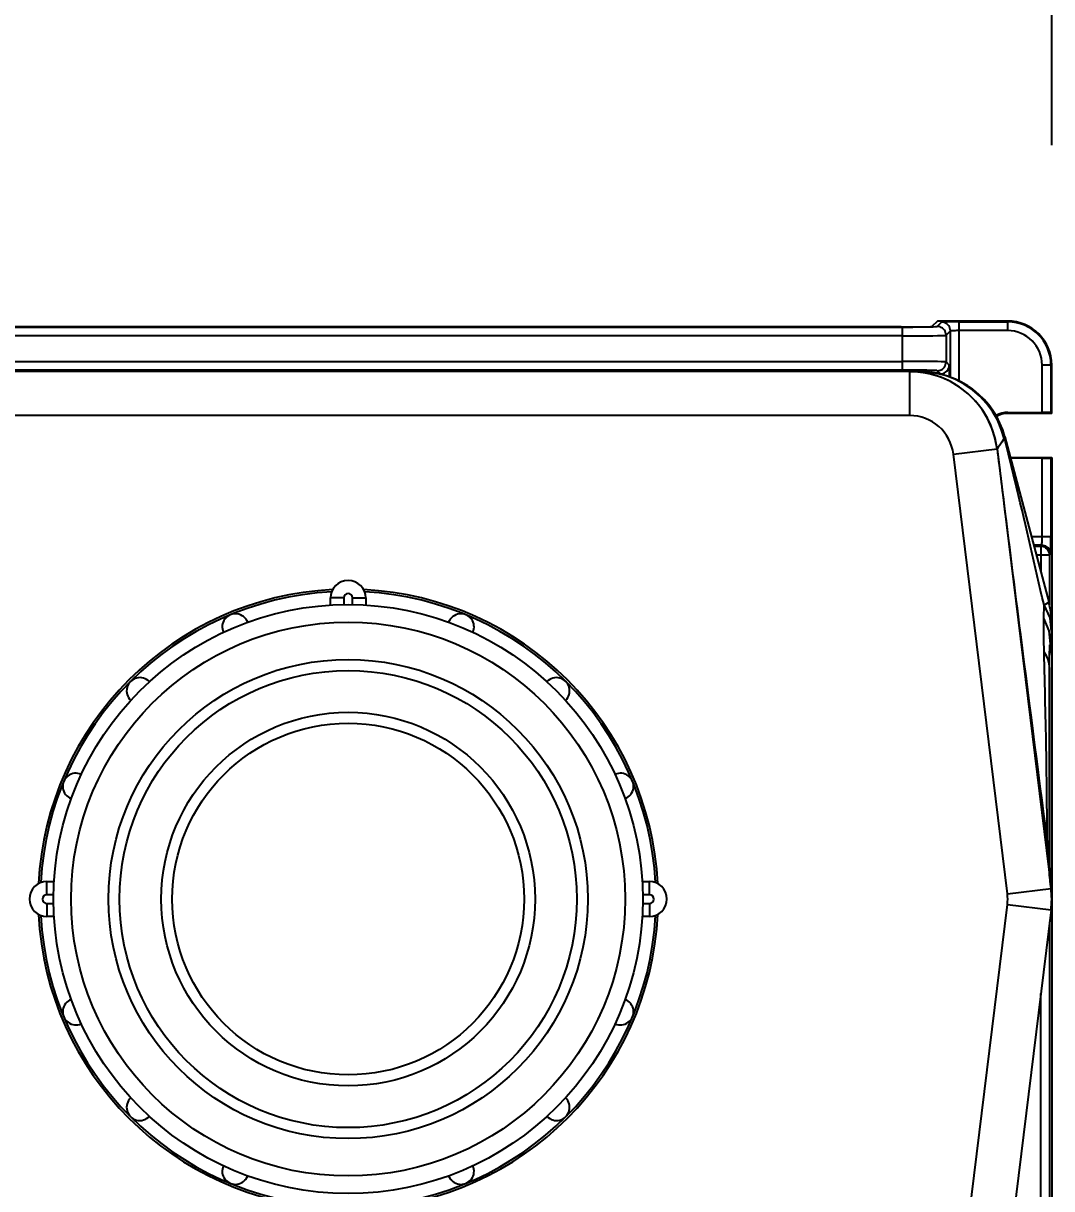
# Model space of a CAD drawing. Extents: x -9877 to -4419, y 2249 to 6216.
# Drawn here: x -6534.2 to -6300.3, y 4171.2 to 4436.4 of the extents above; entities that cross this region are included whole.
import ezdxf
from ezdxf.enums import TextEntityAlignment as Align

# ---------------------------------------------------------------- set-up
doc = ezdxf.new("R2010")
doc.units = 0
doc.layers.get('0').update_dxf_attribs({"linetype": 'CONTINUOUS'})
doc.layers.get('DEFPOINTS').update_dxf_attribs({"linetype": 'CONTINUOUS'})
doc.layers.add('LY_1', color=7, linetype='CONTINUOUS')
doc.styles.add('MX_DIMTXSTY_2', font='txt.shx', dxfattribs={"width": 1.05, "bigfont": 'extfont.shx'})
doc.dimstyles.new('MXDIMSTYLE', dxfattribs={"dimscale": 50, "dimtxt": 4, "dimasz": 2.5, "dimexe": 1.8, "dimexo": 1, "dimgap": 1, "dimtad": 1, "dimblk1": 'OPEN30', "dimblk2": 'OPEN30', "dimsah": 1, "dimcen": 2.5, "dimazin": 3, "dimtfac": 1, "dimtmove": 0, "dimatfit": 3})

# ---------------------------------------------------------------- blocks, each defined once
blk = doc.blocks.new('_OPEN30')
at = {"color": 0, "linetype": 'BYBLOCK'}
for p, q in [((-1, 0.267949), (0, 0)), ((0, 0), (-1, -0.267949)), ((0, 0), (-1, 0))]:
    blk.add_line(p, q, dxfattribs=at)
blk = doc.blocks.new('*D5')
at = {"color": 110, "linetype": 'CONTINUOUS'}
for p, q in [((-6650.324021, 4418.620292), (-6650.324021, 4726.214634)), ((-6300.324021, 4408.620292), (-6300.324021, 4726.214634)), ((-6650.324021, 4688.109397), (-6300.324021, 4688.109397))]:
    blk.add_line(p, q, dxfattribs=at)
at = {"layer": 'DEFPOINTS', "color": 0, "linetype": 'CONTINUOUS'}
for p in [(-6300.324021, 4688.109397), (-6650.324021, 4368.620292), (-6300.324021, 4358.620292)]:
    blk.add_point(p, dxfattribs=at)
at = {"color": 110, "linetype": 'CONTINUOUS', "xscale": 83.100003, "yscale": 83.100003, "zscale": 83.100003, "rotation": 180}
blk.add_blockref('_OPEN30', (-6650.324021, 4688.109397), dxfattribs=at)
at = {"color": 110, "linetype": 'CONTINUOUS', "xscale": 83.100003, "yscale": 83.100003, "zscale": 83.100003}
blk.add_blockref('_OPEN30', (-6300.324021, 4688.109397), dxfattribs=at)
at = {"color": 110, "linetype": 'CONTINUOUS', "style": 'MX_DIMTXSTY_2', "width": 1.008403}
blk.add_text('350', height=100, dxfattribs=at).set_placement((-6608.517298, 4788.109397), align=Align.MIDDLE_LEFT)

msp = doc.modelspace()

# ---------------------------------------------------------------- linework, layer by layer
at = {"layer": 'LY_1', "color": 110, "linetype": 'CONTINUOUS'}
for p, q in [((-6616.310104, 4367.258191), (-6334.337938, 4367.258191)), ((-6334.546941, 4367.276255), (-6616.1011, 4367.276255)), ((-6334.337938, 4367.258191), (-6334.337938, 4357.458748)), ((-6326.324021, 4368.620295), (-6327.548008, 4367.396309)), ((-6326.339156, 4367.395395), (-6325.358017, 4368.376534)), ((-6310.324021, 4368.620295), (-6326.324021, 4368.620295)), ((-6321.358626, 4368.445136), (-6310.324021, 4368.445136)), ((-6321.358626, 4355.016349), (-6321.358626, 4368.445136)), ((-6310.324021, 4366.44544), (-6310.324021, 4368.620295)), ((-6334.337938, 4365.258496), (-6616.310104, 4365.258496)), ((-6323.358321, 4366.376838), (-6324.339461, 4365.395699)), ((-6324.339461, 4365.395699), (-6324.339461, 4359.32124)), ((-6323.358321, 4355.881465), (-6323.358321, 4366.376838)), ((-6310.324021, 4366.44544), (-6321.358626, 4366.44544)), ((-6616.310104, 4359.458443), (-6334.337938, 4359.458443)), ((-6324.339461, 4359.32124), (-6323.603911, 4358.58569)), ((-6332.602477, 4357.120295), (-6618.045565, 4357.120295)), ((-6334.337938, 4357.458748), (-6616.310104, 4357.458748)), ((-6388.496041, 4357.120295), (-6388.324021, 4357.292315)), ((-6387.824021, 4357.321261), (-6387.824021, 4357.120295)), ((-6382.824021, 4357.120295), (-6382.824021, 4357.321261)), ((-6382.324021, 4357.292315), (-6382.152001, 4357.120295)), ((-6332.602477, 4347.120295), (-6332.602477, 4357.120295)), ((-6332.457762, 4357.120295), (-6332.407994, 4357.120295)), ((-6330.426374, 4357.120295), (-6330.287862, 4357.120295)), ((-6325.637907, 4356.620295), (-6326.339156, 4357.321544)), ((-6325.843765, 4356.620295), (-6325.637907, 4356.620295)), ((-6325.603606, 4356.564003), (-6325.603606, 4356.62059)), ((-6323.603911, 4358.58569), (-6323.603911, 4355.970356)), ((-6302.498876, 4347.829756), (-6302.498876, 4358.620295)), ((-6300.324021, 4358.620295), (-6302.498876, 4358.620295)), ((-6300.499181, 4358.620295), (-6300.499181, 4347.795455)), ((-6300.324021, 4347.620295), (-6300.324021, 4358.620295)), ((-6332.602477, 4347.120295), (-6618.045565, 4347.120295)), ((-6310.324021, 4347.620295), (-6310.324021, 4347.829756)), ((-6310.324021, 4347.829756), (-6302.498876, 4347.829756)), ((-6300.324021, 4347.620295), (-6310.324021, 4347.620295)), ((-6300.324021, 4347.620295), (-6300.499181, 4347.795455)), ((-6311.044189, 4342.056045), (-6311.132046, 4341.910108)), ((-6310.958531, 4342.256146), (-6300.994689, 4304.756146)), ((-6322.677015, 4338.338989), (-6312.751554, 4339.557682)), ((-6310.398559, 4238.338989), (-6322.677015, 4338.338989)), ((-6312.751554, 4339.557682), (-6300.473098, 4239.557682)), ((-6312.742313, 4339.568127), (-6312.75125, 4339.560521)), ((-6309.726774, 4337.620295), (-6300.324021, 4337.620295)), ((-6300.324021, 4337.620295), (-6300.499181, 4337.445136)), ((-6300.324021, 4337.620295), (-6300.324021, 4072.620295)), ((-6302.498876, 4337.410835), (-6309.67112, 4337.410835)), ((-6302.498876, 4319.61999), (-6302.498876, 4337.410835)), ((-6300.499181, 4337.445136), (-6300.499181, 4319.61999)), ((-6304.944049, 4319.61999), (-6300.499181, 4319.61999)), ((-6302.567478, 4317.620294), (-6304.412725, 4317.620294)), ((-6304.347471, 4317.374705), (-6302.813067, 4317.374705)), ((-6302.813067, 4317.374705), (-6302.567478, 4317.620294)), ((-6302.813067, 4317.374705), (-6302.813067, 4311.599808)), ((-6300.813372, 4315.37501), (-6303.816147, 4315.37501)), ((-6300.567782, 4315.620599), (-6300.813372, 4315.37501)), ((-6300.813372, 4315.37501), (-6300.813372, 4304.017406)), ((-6461.324021, 4305.620295), (-6464.324021, 4305.620295)), ((-6464.324021, 4304.000786), (-6464.324021, 4305.620295)), ((-6461.324021, 4305.620295), (-6461.324021, 4304.112832)), ((-6459.324021, 4304.112832), (-6459.324021, 4305.620295)), ((-6459.324021, 4305.620295), (-6456.324021, 4305.620295)), ((-6456.324021, 4305.620295), (-6456.324021, 4304.000786)), ((-6302.112913, 4301.011267), (-6302.06548, 4304.037656)), ((-6300.388135, 4298.020152), (-6300.613949, 4295.206783)), ((-6300.615318, 4295.189726), (-6300.8206, 4292.632157)), ((-6300.613949, 4295.206783), (-6300.635997, 4294.927625)), ((-6300.813372, 4242.328993), (-6300.813372, 4292.722208)), ((-6528.824021, 4241.120295), (-6527.204511, 4241.120295)), ((-6528.824021, 4238.120295), (-6528.824021, 4241.120295)), ((-6393.44353, 4241.120295), (-6391.824021, 4241.120295)), ((-6391.824021, 4238.120295), (-6391.824021, 4241.120295)), ((-6310.398559, 4238.338989), (-6300.473098, 4239.557682)), ((-6527.316557, 4238.120295), (-6528.824021, 4238.120295)), ((-6391.824021, 4238.120295), (-6393.331484, 4238.120295)), ((-6528.824021, 4236.120295), (-6528.824021, 4233.120295)), ((-6528.824021, 4236.120295), (-6527.316557, 4236.120295)), ((-6393.331484, 4236.120295), (-6391.824021, 4236.120295)), ((-6391.824021, 4236.120295), (-6391.824021, 4233.120295)), ((-6321.080816, 4148.901602), (-6310.398559, 4235.901602)), ((-6300.473098, 4234.682909), (-6311.155354, 4147.682909)), ((-6310.398559, 4235.901602), (-6300.473098, 4234.682909)), ((-6527.204511, 4233.120295), (-6528.824021, 4233.120295)), ((-6391.824021, 4233.120295), (-6393.44353, 4233.120295)), ((-6300.813372, 4231.911598), (-6300.813372, 4126.900186)), ((-6302.813067, 4092.900187), (-6302.813067, 4215.625386))]:
    msp.add_line(p, q, dxfattribs=at)
for points in [[(-6334.546941, 4367.276255), (-6333.463969, 4367.277727), (-6332.407074, 4367.282105), (-6331.401708, 4367.289284), (-6330.472081, 4367.299092), (-6329.640577, 4367.311292), (-6328.927219, 4367.325591), (-6328.349186, 4367.341644), (-6327.920397, 4367.359065), (-6327.651176, 4367.377434), (-6327.548008, 4367.396309), (-6327.548008, 4367.396309)], [(-6334.337938, 4367.258191), (-6333.100255, 4367.259872), (-6331.892375, 4367.264876), (-6330.743386, 4367.273081), (-6329.680954, 4367.28429), (-6328.730664, 4367.298233), (-6327.915398, 4367.314575), (-6327.254789, 4367.332921), (-6326.764744, 4367.35283), (-6326.457063, 4367.373823), (-6326.339156, 4367.395395), (-6326.339156, 4367.395395)], [(-6324.339461, 4365.395699), (-6324.364166, 4365.70846), (-6324.437483, 4366.013523), (-6324.557608, 4366.303379), (-6324.721583, 4366.570894), (-6324.925373, 4366.809482), (-6325.163962, 4367.013272), (-6325.431476, 4367.177247), (-6325.721332, 4367.297372), (-6326.026395, 4367.370689), (-6326.339156, 4367.395395), (-6326.339156, 4367.395395)], [(-6321.358626, 4368.445136), (-6321.977468, 4368.444295), (-6322.581407, 4368.441793), (-6323.155902, 4368.437691), (-6323.687118, 4368.432086), (-6324.162263, 4368.425115), (-6324.569896, 4368.416944), (-6324.900201, 4368.407771), (-6325.145223, 4368.397816), (-6325.299063, 4368.387319), (-6325.358017, 4368.376534)], [(-6323.358321, 4366.376838), (-6323.383027, 4366.6896), (-6323.456344, 4366.994662), (-6323.576469, 4367.284518), (-6323.740444, 4367.552033), (-6323.944234, 4367.790621), (-6324.182822, 4367.994411), (-6324.450337, 4368.158387), (-6324.740193, 4368.278511), (-6325.045256, 4368.351829), (-6325.358017, 4368.376534), (-6325.358017, 4368.376534)], [(-6334.337938, 4365.258496), (-6332.790834, 4365.260177), (-6331.280985, 4365.26518), (-6329.844748, 4365.273385), (-6328.516708, 4365.284594), (-6327.328845, 4365.298538), (-6326.309763, 4365.314879), (-6325.484001, 4365.333225), (-6324.871445, 4365.353135), (-6324.486844, 4365.374128), (-6324.339461, 4365.395699)], [(-6321.358626, 4366.44544), (-6321.668047, 4366.4446), (-6321.970017, 4366.442098), (-6322.257264, 4366.437995), (-6322.522872, 4366.432391), (-6322.760445, 4366.425419), (-6322.964261, 4366.417248), (-6323.129413, 4366.408075), (-6323.251925, 4366.398121), (-6323.328845, 4366.387624), (-6323.358321, 4366.376838)], [(-6324.339461, 4359.32124), (-6324.486844, 4359.342811), (-6324.871445, 4359.363804), (-6325.484001, 4359.383714), (-6326.309763, 4359.40206), (-6327.328845, 4359.418401), (-6328.516708, 4359.432345), (-6329.844748, 4359.443554), (-6331.280985, 4359.451759), (-6332.790834, 4359.456762), (-6334.337938, 4359.458443)], [(-6326.339156, 4357.321544), (-6326.026395, 4357.34625), (-6325.721332, 4357.419567), (-6325.431476, 4357.539692), (-6325.163962, 4357.703667), (-6324.925373, 4357.907457), (-6324.721583, 4358.146045), (-6324.557608, 4358.41356), (-6324.437483, 4358.703416), (-6324.364166, 4359.008479), (-6324.339461, 4359.32124), (-6324.339461, 4359.32124)], [(-6382.324021, 4357.292315), (-6382.354556, 4357.299768), (-6382.445542, 4357.307068), (-6382.595125, 4357.314069), (-6382.80026, 4357.320626), (-6383.056772, 4357.326607), (-6383.359438, 4357.33189), (-6383.702098, 4357.336368), (-6384.077776, 4357.339949), (-6384.478823, 4357.34256), (-6384.897076, 4357.344148), (-6385.324021, 4357.344681), (-6385.750965, 4357.344148), (-6386.169218, 4357.34256), (-6386.570266, 4357.339949), (-6386.945943, 4357.336368), (-6387.288603, 4357.33189), (-6387.591269, 4357.326607), (-6387.847781, 4357.320626), (-6388.052917, 4357.314069), (-6388.2025, 4357.307068), (-6388.293485, 4357.299768), (-6388.324021, 4357.292315)], [(-6326.339156, 4357.321544), (-6326.457063, 4357.343116), (-6326.764744, 4357.364109), (-6327.254789, 4357.384018), (-6327.915398, 4357.402364), (-6328.730664, 4357.418706), (-6329.680954, 4357.432649), (-6330.743386, 4357.443858), (-6331.892375, 4357.452063), (-6333.100255, 4357.457067), (-6334.337938, 4357.458748)], [(-6312.75125, 4339.560521), (-6313.190284, 4341.936172), (-6313.912546, 4344.241554), (-6314.907499, 4346.443028), (-6316.160623, 4348.508472), (-6317.653634, 4350.407749), (-6319.364748, 4352.113146), (-6321.268998, 4353.599779), (-6323.338597, 4354.845957), (-6325.543349, 4355.833496), (-6327.851083, 4356.547986), (-6330.208952, 4356.976703), (-6332.601172, 4357.120295)], [(-6332.581431, 4357.120295), (-6332.274384, 4357.120295), (-6331.824288, 4357.120295), (-6331.199502, 4357.120295), (-6330.426374, 4357.120295)], [(-6312.742313, 4339.568127), (-6313.182085, 4341.943795), (-6313.904962, 4344.249072), (-6314.900393, 4346.450315), (-6316.153854, 4348.515401), (-6317.64705, 4350.414191), (-6319.358192, 4352.118977), (-6321.262307, 4353.604879), (-6323.331608, 4354.850214), (-6325.535896, 4355.836806), (-6327.843004, 4356.550259), (-6330.195153, 4356.977275), (-6332.581431, 4357.120295)], [(-6311.132046, 4341.910108), (-6311.788971, 4344.061549), (-6312.68193, 4346.125084), (-6313.799613, 4348.074577), (-6315.127866, 4349.885339), (-6316.649867, 4351.534439), (-6318.34634, 4353.00099), (-6320.195801, 4354.266421), (-6322.174827, 4355.314704), (-6324.258355, 4356.132564), (-6326.419998, 4356.709644), (-6328.412824, 4357.017368), (-6330.426374, 4357.120295)], [(-6311.044189, 4342.056045), (-6311.717879, 4344.20565), (-6312.627463, 4346.26525), (-6313.761386, 4348.208683), (-6315.105245, 4350.01126), (-6316.641967, 4351.650083), (-6318.352032, 4353.104336), (-6320.213718, 4354.355544), (-6322.203375, 4355.387814), (-6324.295728, 4356.188032), (-6326.4642, 4356.746034), (-6328.367024, 4357.02651), (-6330.287862, 4357.120295)], [(-6325.637907, 4356.620295), (-6325.620756, 4356.620369), (-6325.603606, 4356.62059)], [(-6325.603606, 4356.62059), (-6325.294186, 4356.649556), (-6324.992216, 4356.725146), (-6324.704968, 4356.845538), (-6324.43936, 4357.007833), (-6324.201788, 4357.208123), (-6323.997971, 4357.441586), (-6323.832819, 4357.702599), (-6323.710308, 4357.984877), (-6323.633388, 4358.281622), (-6323.603911, 4358.58569), (-6323.603911, 4358.58569)], [(-6300.499181, 4347.795455), (-6300.528657, 4347.800848), (-6300.605577, 4347.806096), (-6300.728089, 4347.811074), (-6300.893241, 4347.81566), (-6301.097057, 4347.819746), (-6301.33463, 4347.823232), (-6301.600238, 4347.826034), (-6301.887485, 4347.828085), (-6302.189455, 4347.829336), (-6302.498876, 4347.829756)], [(-6311.132046, 4341.910108), (-6311.657602, 4341.080294), (-6312.12573, 4340.397658), (-6312.486055, 4339.904041), (-6312.742313, 4339.568127)], [(-6311.044189, 4342.056045), (-6310.968932, 4342.164563), (-6310.958531, 4342.256146)], [(-6302.06548, 4304.037656), (-6302.450635, 4305.698021), (-6302.834596, 4307.35867), (-6303.217663, 4309.019532), (-6303.600134, 4310.680536), (-6303.982306, 4312.34161), (-6304.364478, 4314.002685), (-6304.746949, 4315.663688), (-6305.130016, 4317.32455), (-6305.513978, 4318.985199), (-6305.899132, 4320.645565), (-6306.285777, 4322.305575), (-6306.674211, 4323.965161), (-6307.064733, 4325.624249), (-6307.45764, 4327.282771), (-6307.853231, 4328.940654), (-6308.078277, 4329.878152), (-6308.304175, 4330.815448), (-6308.530823, 4331.752566), (-6308.758118, 4332.689529), (-6308.985959, 4333.626363), (-6309.214242, 4334.563092), (-6309.442866, 4335.499739), (-6309.671729, 4336.43633), (-6309.900728, 4337.372888), (-6310.129761, 4338.309439), (-6310.358725, 4339.246005), (-6310.58752, 4340.182612), (-6310.816042, 4341.119284), (-6311.044189, 4342.056045)], [(-6312.742313, 4339.568127), (-6312.623455, 4338.612816), (-6312.504629, 4337.657502), (-6312.385825, 4336.702185), (-6312.267033, 4335.746866), (-6312.148245, 4334.791548), (-6312.029451, 4333.836229), (-6311.91064, 4332.880913), (-6311.791804, 4331.9256), (-6311.672933, 4330.970291), (-6311.554018, 4330.014988), (-6311.435049, 4329.059692), (-6311.316016, 4328.104403), (-6311.19691, 4327.149124), (-6310.948794, 4325.161242), (-6310.700324, 4323.173405), (-6310.451506, 4321.18561), (-6310.202346, 4319.197859), (-6309.952846, 4317.21015), (-6309.703013, 4315.222483), (-6309.45285, 4313.234857), (-6309.202363, 4311.247272), (-6308.951557, 4309.259727), (-6308.700435, 4307.272222), (-6308.449003, 4305.284756), (-6308.197266, 4303.297329), (-6307.945228, 4301.309939), (-6307.692893, 4299.322587), (-6307.440268, 4297.335272), (-6307.039758, 4294.189313), (-6306.638524, 4291.043447), (-6306.236559, 4287.897673), (-6305.833855, 4284.751994), (-6305.430407, 4281.606411), (-6305.026208, 4278.460924), (-6304.621251, 4275.315534), (-6304.21553, 4272.170243), (-6303.809039, 4269.025052), (-6303.40177, 4265.879962), (-6302.993718, 4262.734973), (-6302.584876, 4259.590088), (-6302.175237, 4256.445306), (-6301.764794, 4253.30063), (-6301.353542, 4250.156059), (-6301.298912, 4249.738786)], [(-6302.498876, 4337.410835), (-6302.189455, 4337.411255), (-6301.887485, 4337.412506), (-6301.600238, 4337.414557), (-6301.33463, 4337.417359), (-6301.097057, 4337.420845), (-6300.893241, 4337.424931), (-6300.728089, 4337.429517), (-6300.605577, 4337.434494), (-6300.528657, 4337.439743), (-6300.499181, 4337.445136)], [(-6302.567478, 4317.620294), (-6302.556692, 4317.649771), (-6302.546195, 4317.726691), (-6302.536241, 4317.849203), (-6302.527068, 4318.014355), (-6302.518897, 4318.218171), (-6302.511925, 4318.455744), (-6302.506321, 4318.721352), (-6302.502218, 4319.008599), (-6302.499717, 4319.310569), (-6302.498876, 4319.61999)], [(-6300.567782, 4315.620599), (-6300.556997, 4315.679552), (-6300.5465, 4315.833393), (-6300.536545, 4316.078415), (-6300.527372, 4316.40872), (-6300.519201, 4316.816353), (-6300.51223, 4317.291498), (-6300.506625, 4317.822714), (-6300.502523, 4318.397209), (-6300.500021, 4319.001148), (-6300.499181, 4319.61999)], [(-6300.813372, 4315.37501), (-6300.838077, 4315.687771), (-6300.911394, 4315.992834), (-6301.031519, 4316.282689), (-6301.195494, 4316.550204), (-6301.399284, 4316.788792), (-6301.637873, 4316.992582), (-6301.905387, 4317.156558), (-6302.195243, 4317.276682), (-6302.500306, 4317.35), (-6302.813067, 4317.374705), (-6302.813067, 4317.374705)], [(-6300.567782, 4315.620599), (-6300.592488, 4315.93336), (-6300.665805, 4316.238423), (-6300.78593, 4316.528279), (-6300.949905, 4316.795793), (-6301.153695, 4317.034382), (-6301.392283, 4317.238172), (-6301.659798, 4317.402147), (-6301.949654, 4317.522272), (-6302.254716, 4317.595589), (-6302.567478, 4317.620294)], [(-6302.06548, 4304.037656), (-6301.542165, 4304.291916), (-6301.190662, 4304.503442), (-6301.031253, 4304.645794), (-6300.994689, 4304.756146)], [(-6300.388135, 4298.020152), (-6300.691023, 4301.068423), (-6302.06548, 4304.037656)], [(-6302.042163, 4293.302311), (-6302.064883, 4294.280575), (-6302.089086, 4295.258826), (-6302.110321, 4296.237104), (-6302.124136, 4297.215448), (-6302.127612, 4298.164346), (-6302.124108, 4299.113307), (-6302.117813, 4300.062294), (-6302.112913, 4301.011267)], [(-6300.613949, 4295.206783), (-6300.875724, 4298.142124), (-6302.112913, 4301.011267)], [(-6300.778648, 4289.591868), (-6300.873046, 4290.609629), (-6301.149243, 4291.617484), (-6301.530595, 4292.469859), (-6302.042163, 4293.302311)], [(-6301.298912, 4249.738786), (-6301.31577, 4251.185918), (-6301.331846, 4252.633064), (-6301.347337, 4254.080219), (-6301.362437, 4255.527381), (-6301.377343, 4256.974547), (-6301.392248, 4258.421712), (-6301.407348, 4259.868874), (-6301.422839, 4261.31603), (-6301.438915, 4262.763175), (-6301.455773, 4264.210307), (-6301.473607, 4265.657423), (-6301.492613, 4267.104518), (-6301.512986, 4268.551591), (-6301.53492, 4269.998636), (-6301.558612, 4271.445652), (-6301.58438, 4272.902873), (-6301.61193, 4274.360063), (-6301.641064, 4275.817227), (-6301.671584, 4277.274366), (-6301.703293, 4278.731486), (-6301.735992, 4280.188589), (-6301.769482, 4281.645678), (-6301.803568, 4283.102757), (-6301.838049, 4284.559829), (-6301.872728, 4286.016898), (-6301.907407, 4287.473967), (-6301.941888, 4288.93104), (-6301.975974, 4290.388119), (-6302.009465, 4291.845208), (-6302.042163, 4293.302311)], [(-6300.840126, 4289.626015), (-6300.841228, 4289.721354), (-6300.84753, 4290.682195), (-6300.843205, 4291.643044), (-6300.830058, 4292.437239), (-6300.806909, 4293.231226), (-6300.779535, 4293.872531), (-6300.741151, 4294.513221), (-6300.708584, 4294.950989)], [(-6300.722586, 4247.270599), (-6300.722657, 4248.212451), (-6300.722701, 4249.154304), (-6300.722725, 4250.096156), (-6300.722739, 4251.038009), (-6300.72275, 4251.979862), (-6300.722766, 4252.921714), (-6300.722796, 4253.863567), (-6300.722848, 4254.805419), (-6300.722929, 4255.747272), (-6300.723049, 4256.689124), (-6300.723215, 4257.630977), (-6300.723436, 4258.57283), (-6300.723719, 4259.514682), (-6300.724142, 4260.624206), (-6300.724669, 4261.73373), (-6300.725304, 4262.843254), (-6300.726052, 4263.952778), (-6300.726918, 4265.062302), (-6300.727907, 4266.171826), (-6300.729025, 4267.28135), (-6300.730275, 4268.390873), (-6300.731663, 4269.500396), (-6300.733195, 4270.609919), (-6300.734874, 4271.719442), (-6300.736706, 4272.828965), (-6300.738697, 4273.938487), (-6300.74085, 4275.048009), (-6300.743171, 4276.15753), (-6300.745315, 4277.117315), (-6300.747575, 4278.0771), (-6300.749936, 4279.036885), (-6300.752386, 4279.996669), (-6300.754909, 4280.956454), (-6300.757492, 4281.916238), (-6300.760121, 4282.876022), (-6300.762783, 4283.835806), (-6300.765463, 4284.79559), (-6300.768148, 4285.755374), (-6300.770824, 4286.715158), (-6300.773476, 4287.674942), (-6300.776092, 4288.634726), (-6300.778657, 4289.59451)], [(-6300.722591, 4247.280198), (-6300.868072, 4248.518412), (-6301.298912, 4249.738786)], [(-6300.473274, 4239.560385), (-6300.559004, 4240.431244), (-6300.646168, 4241.301978), (-6300.732616, 4242.172775), (-6300.816195, 4243.043821), (-6300.894757, 4243.915302), (-6300.97078, 4244.839057), (-6301.040234, 4245.763365), (-6301.104592, 4246.688084), (-6301.165328, 4247.613069), (-6301.223916, 4248.538176), (-6301.261449, 4249.138482), (-6301.298912, 4249.738786)], [(-6300.604409, 4240.90364), (-6300.645698, 4241.784817), (-6300.667908, 4242.419983), (-6300.683759, 4243.055365), (-6300.698846, 4243.868208), (-6300.709597, 4244.681107), (-6300.715827, 4245.356729), (-6300.719898, 4246.032371), (-6300.722029, 4246.708021), (-6300.722757, 4247.270999)], [(-6300.47294, 4234.684194), (-6300.323904, 4237.122295), (-6300.473274, 4239.560385)]]:
    msp.add_lwpolyline(points, dxfattribs=at)
for radius in [67, 63, 54.5, 52, 42.5, 40]:
    msp.add_circle((-6460.324021, 4237.120295), radius, dxfattribs=at)
for centre, radius, start, end in [((-6310.324021, 4358.620295), 10, 0, 90), ((-6310.324021, 4358.620295), 9.82484, 0, 90), ((-6310.324021, 4358.620295), 7.825145, 0, 90), ((-6332.602477, 4337.120295), 20, 7, 90), ((-6330.287862, 4337.120295), 20, 14.879826, 90), ((-6332.602477, 4337.120295), 10, 7, 90), ((-6310.324021, 4342.620295), 5.209461, 90, 120.431096), ((-6310.324021, 4342.620295), 5, 90, 120.462864), ((-6460.324021, 4305.620295), 4, 0, 180), ((-6460.324021, 4237.120295), 70.5, 92.856396, 177.143604), ((-6460.324021, 4237.120295), 70, 93.068539, 176.931461), ((-6460.324021, 4305.620295), 1, 0, 180), ((-6460.324021, 4237.120295), 70.5, 2.856396, 87.143604), ((-6460.324021, 4237.120295), 70, 3.068539, 86.931461), ((-6320.324021, 4299.620295), 20, 355.411021, 14.879826), ((-6485.963811, 4299.020224), 3, 21.217151, 203.782849), ((-6434.684231, 4299.020224), 3, 336.217151, 158.782849), ((-6507.700175, 4284.49645), 3, 43.717151, 226.282849), ((-6412.947866, 4284.49645), 3, 313.717151, 136.282849), ((-6522.223949, 4262.760085), 3, 66.217151, 248.782849), ((-6398.424092, 4262.760085), 3, 291.217151, 113.782849), ((-6528.824021, 4237.120295), 4, 90, 270), ((-6391.824021, 4237.120295), 4, 270, 90), ((-6320.324021, 4237.120295), 20, 353, 7), ((-6528.824021, 4237.120295), 1, 90, 270), ((-6391.824021, 4237.120295), 1, 270, 90), ((-6320.324021, 4237.120295), 10, 353, 7), ((-6460.324021, 4237.120295), 70.5, 182.856396, 267.143604), ((-6460.324021, 4237.120295), 70, 183.068539, 266.931461), ((-6460.324021, 4237.120295), 70.5, 272.856396, 357.143604), ((-6460.324021, 4237.120295), 70, 273.068539, 356.931461), ((-6522.223949, 4211.480506), 3, 111.217151, 293.782849), ((-6398.424092, 4211.480506), 3, 246.217151, 68.782849), ((-6507.700175, 4189.744141), 3, 133.717151, 316.282849), ((-6412.947866, 4189.744141), 3, 223.717151, 46.282849), ((-6485.963811, 4175.220367), 3, 156.217151, 338.782849), ((-6434.684231, 4175.220367), 3, 201.217151, 23.782849)]:
    msp.add_arc(centre, radius, start, end, dxfattribs=at)

# ---------------------------------------------------------------- dimensions: what is measured, and where the dimension line sits
dim = msp.add_linear_dim(base=(-6300.324021, 4688.109397), p1=(-6650.324021, 4368.620292), p2=(-6300.324021, 4358.620292), dimstyle='MXDIMSTYLE', override={"dimtxt": 2, "dimasz": 1.662, "dimexe": 0.762105, "dimdec": 3, "dimtzin": 8}, dxfattribs=at)
dim.commit()
dim.dimension.update_dxf_attribs({"geometry": '*D5', "text_midpoint": (-6475.324021, 4688.109397), "dimtype": 128})

doc.saveas('drawing.dxf')
